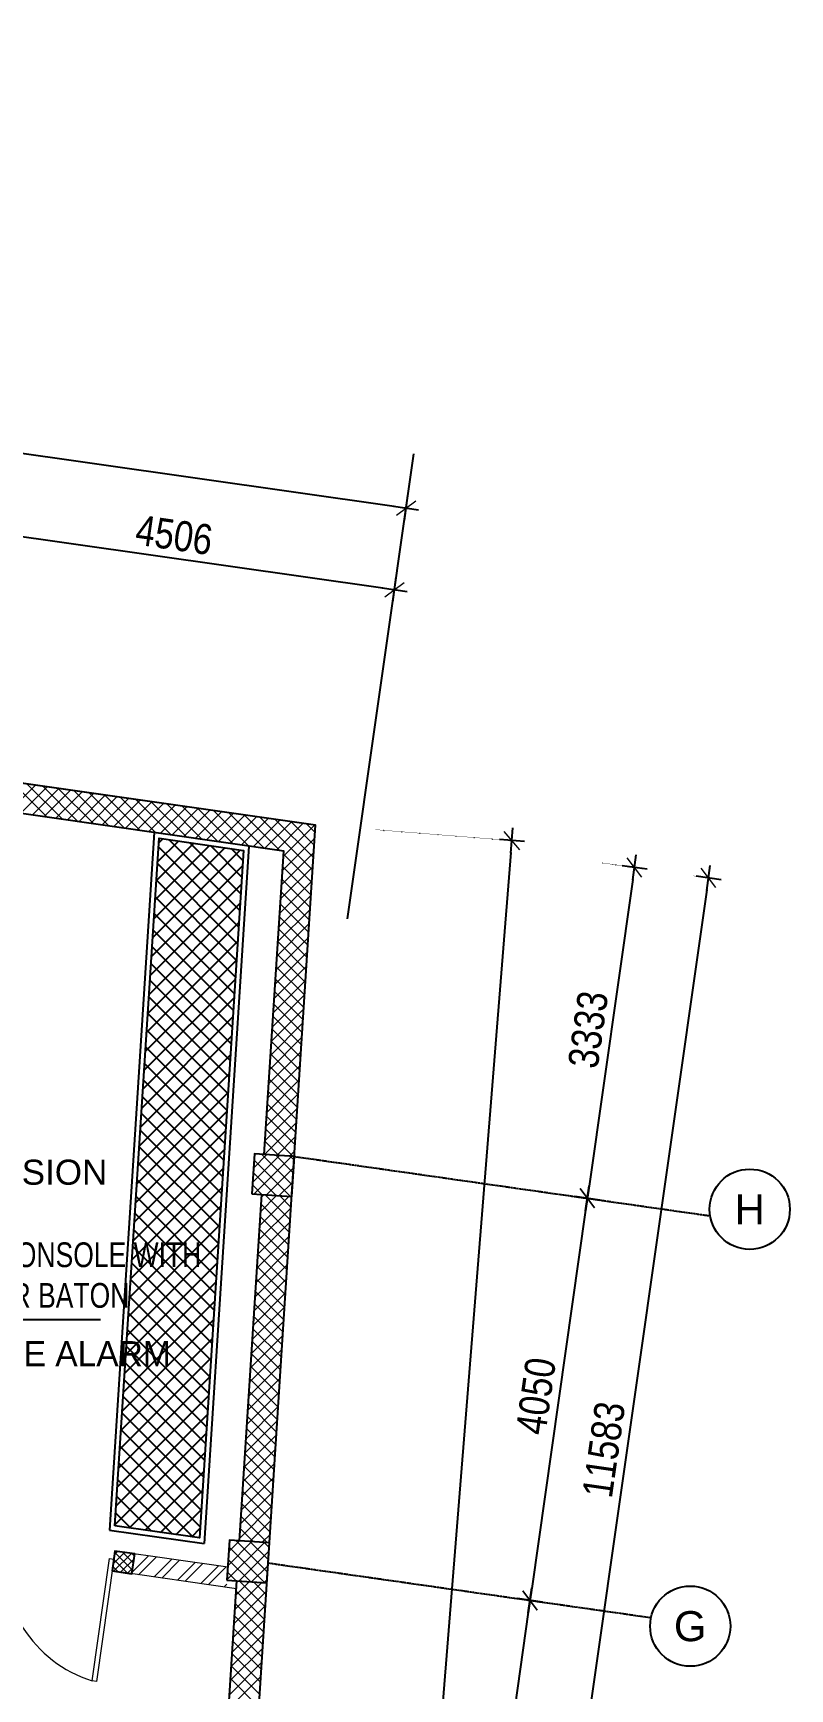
# Model space of a CAD drawing. Header units: inches. Extents: x 1217570 to 1674444, y 326920 to 480291.
# Drawn here: x 1563349 to 1570897, y 358889 to 375402 of the extents above; entities that cross this region are included whole.
import ezdxf
from ezdxf.enums import TextEntityAlignment as Align

# ---------------------------------------------------------------- set-up
doc = ezdxf.new("R2010")
doc.units = ezdxf.units.IN
doc.header["$MEASUREMENT"] = 0
doc.linetypes.add('CENTER', pattern=[50.8, 31.75, -6.35, 6.35, -6.35])
doc.linetypes.add('DOT2', pattern=[3.175, 0, -3.175])
for name, color, linetype in [('01- Low voltage', 7, 'Continuous'), ('A-WALL', 50, 'Continuous'), ('Axis', 9, 'CENTER'), ('dim-axis', 254, 'Continuous'), ('FFNEW', 252, 'Continuous'), ('FI-AL', 31, 'Continuous'), ('S-COL', 210, 'Continuous'), ('S-WALL', 1, 'Continuous'), ('SPEAK', 71, 'Continuous'), ('TEXT', 181, 'Continuous'), ('TRENCH', 8, 'Continuous')]:
    doc.layers.add(name, color=color, linetype=linetype)
for name, color, linetype, lineweight in [('A-BLOCK', 43, 'Continuous', 13), ('A-DOOR', 10, 'Continuous', 15), ('A-GLASS', 4, 'Continuous', 5), ('A-HATCH CONCRETE', 254, 'Continuous', 5), ('wall hatch', 252, 'Continuous', 0)]:
    doc.layers.add(name, color=color, linetype=linetype, lineweight=lineweight)
doc.styles.add('ARIAL', font='ARIALN.TTF')
doc.styles.add('M1', font='multplno.shx', dxfattribs={"height": 0.2})
doc.styles.add('style1', font='arial.ttf')
doc.dimstyles.new('DIM-100', dxfattribs={"dimscale": 150, "dimtxt": 2, "dimasz": 1, "dimexe": 0.75, "dimexo": 1, "dimgap": 0.5, "dimtad": 1, "dimdec": 0, "dimzin": 11, "dimdsep": 46, "dimtxsty": 'ARIAL', "dimblk": 'R', "dimcen": 2.5, "dimdle": 1, "dimclrd": 256, "dimclre": 256, "dimclrt": 256, "dimazin": 0, "dimtfac": 1, "dimtdec": 0, "dimtix": 1, "dimtmove": 2, "dimatfit": 3, "dimldrblk": 'R', "dimtolj": 1, "dimtzin": 3, "dimlwd": -1, "dimlwe": 13, "dimarcsym": 0})

# ---------------------------------------------------------------- blocks, each defined once
blk = doc.blocks.new('R')
for p, q in [((-1.05, 0), (1.05, 0)), ((0, -1.05), (0, 1.05))]:
    blk.add_line(p, q)
at = {"color": 4, "lineweight": 13}
blk.add_line((-0.71, -0.71), (0.71, 0.71), dxfattribs=at)
blk = doc.blocks.new('*D151')
at = {"layer": 'Defpoints', "color": 0, "transparency": 16777216}
for p in [(1472526, 590047), (1472055, 586747), (1472522, 586681)]:
    blk.add_point(p, dxfattribs=at)
at = {"layer": 'dim-axis', "color": 251, "linetype": 'DOT2', "lineweight": 13, "transparency": 16777216}
for p, q in [((1472675, 590025), (1473104, 589964)), ((1472204, 586726), (1472633, 586665))]:
    blk.add_line(p, q, dxfattribs=at)
at = {"layer": 'dim-axis', "color": 251, "transparency": 16777216}
blk.add_line((1472976, 589861), (1472539, 586800), dxfattribs=at)
at = {"layer": 'dim-axis', "color": 251, "transparency": 16777216, "xscale": 120, "yscale": 120, "zscale": 120}
for p, rotation in [((1472993, 589980), 81.87732561324607), ((1472522, 586681), 261.8773256132461)]:
    blk.add_blockref('R', p, dxfattribs=dict(at, rotation=rotation))
at = {"layer": 'dim-axis', "color": 251, "transparency": 16777216, "insert": (1472531, 588363), "char_height": 300, "attachment_point": 5, "rotation": 81.8773, "style": 'ARIAL'}
blk.add_mtext('\\A1;3333', dxfattribs=at)
blk = doc.blocks.new('*D152')
at = {"layer": 'Defpoints', "color": 0, "transparency": 16777216}
for p in [(1472055, 586747), (1471950, 582671), (1471950, 582671)]:
    blk.add_point(p, dxfattribs=at)
at = {"layer": 'dim-axis', "color": 251, "linetype": 'DOT2', "lineweight": 13, "transparency": 16777216}
for p, q in [((1472204, 586726), (1472633, 586665)), ((1471801, 582693), (1471838, 582687))]:
    blk.add_line(p, q, dxfattribs=at)
at = {"layer": 'dim-axis', "color": 251, "transparency": 16777216}
blk.add_line((1472505, 586562), (1471967, 582790), dxfattribs=at)
at = {"layer": 'dim-axis', "color": 251, "transparency": 16777216, "xscale": 120, "yscale": 120, "zscale": 120}
for p, rotation in [((1472522, 586681), 81.87732904779527), ((1471950, 582671), 261.8773290477953)]:
    blk.add_blockref('R', p, dxfattribs=dict(at, rotation=rotation))
at = {"layer": 'dim-axis', "color": 251, "transparency": 16777216, "insert": (1472010, 584708), "char_height": 300, "attachment_point": 5, "rotation": 81.8773, "style": 'ARIAL'}
blk.add_mtext('\\A1;4050', dxfattribs=at)
blk = doc.blocks.new('*D153')
at = {"layer": 'Defpoints', "color": 0, "transparency": 16777216}
for p in [(1471950, 582671), (1471356, 578514), (1471356, 578514)]:
    blk.add_point(p, dxfattribs=at)
at = {"layer": 'dim-axis', "color": 251, "linetype": 'DOT2', "lineweight": 13, "transparency": 16777216}
for p, q in [((1472098, 582650), (1472061, 582656)), ((1471505, 578492), (1471468, 578498))]:
    blk.add_line(p, q, dxfattribs=at)
at = {"layer": 'dim-axis', "color": 251, "transparency": 16777216}
blk.add_line((1471933, 582553), (1471373, 578632), dxfattribs=at)
at = {"layer": 'dim-axis', "color": 251, "transparency": 16777216, "xscale": 120, "yscale": 120, "zscale": 120}
for p, rotation in [((1471950, 582671), 81.87732904779527), ((1471356, 578514), 261.8773290477953)]:
    blk.add_blockref('R', p, dxfattribs=dict(at, rotation=rotation))
at = {"layer": 'dim-axis', "color": 251, "transparency": 16777216, "insert": (1471427, 580625), "char_height": 300, "attachment_point": 5, "rotation": 81.8773, "style": 'ARIAL'}
blk.add_mtext('\\A1;4200', dxfattribs=at)
blk = doc.blocks.new('*D156')
at = {"layer": 'Defpoints', "color": 0, "transparency": 16777216}
for p in [(1420642, 597441), (1470715, 593565), (1470260, 590370)]:
    blk.add_point(p, dxfattribs=at)
at = {"layer": 'dim-axis', "color": 251, "linetype": 'DOT2', "lineweight": 13, "transparency": 16777216}
for p, q in [((1420663, 597590), (1421113, 600748)), ((1470281, 590519), (1470731, 593676))]:
    blk.add_line(p, q, dxfattribs=at)
at = {"layer": 'dim-axis', "color": 251, "transparency": 16777216}
blk.add_line((1421216, 600619), (1470596, 593582), dxfattribs=at)
at = {"layer": 'dim-axis', "color": 251, "transparency": 16777216, "xscale": 120, "yscale": 120, "zscale": 120}
for p, rotation in [((1421097, 600636), 171.8890881608404), ((1470715, 593565), 351.8890881608405)]:
    blk.add_blockref('R', p, dxfattribs=dict(at, rotation=rotation))
at = {"layer": 'dim-axis', "color": 251, "transparency": 16777216, "insert": (1445938, 597327), "char_height": 300, "attachment_point": 5, "rotation": 351.8891, "style": 'ARIAL'}
blk.add_mtext('\\A1;50119', dxfattribs=at)
blk = doc.blocks.new('*D157')
at = {"layer": 'Defpoints', "color": 0, "transparency": 16777216}
for p in [(1473731, 589875), (1472094, 578408), (1472094, 578408)]:
    blk.add_point(p, dxfattribs=at)
at = {"layer": 'dim-axis', "color": 251, "linetype": 'DOT2', "lineweight": 13, "transparency": 16777216}
for p, q in [((1473582, 589896), (1473620, 589891)), ((1471946, 578429), (1471983, 578424))]:
    blk.add_line(p, q, dxfattribs=at)
at = {"layer": 'dim-axis', "color": 251, "transparency": 16777216}
blk.add_line((1473714, 589756), (1472111, 578527), dxfattribs=at)
at = {"layer": 'dim-axis', "color": 251, "transparency": 16777216, "xscale": 120, "yscale": 120, "zscale": 120}
for p, rotation in [((1473731, 589875), 81.87726641554076), ((1472094, 578408), 261.8772664155408)]:
    blk.add_blockref('R', p, dxfattribs=dict(at, rotation=rotation))
at = {"layer": 'dim-axis', "color": 251, "transparency": 16777216, "insert": (1472687, 584174), "char_height": 300, "attachment_point": 5, "rotation": 81.8773, "style": 'ARIAL'}
blk.add_mtext('\\A1;11583', dxfattribs=at)
blk = doc.blocks.new('*D184')
at = {"layer": 'Defpoints', "color": 0, "transparency": 16777216}
for p in [(1466332, 594741), (1470599, 592751), (1470462, 591787)]:
    blk.add_point(p, dxfattribs=at)
at = {"layer": 'dim-axis', "color": 251, "linetype": 'DOT2', "lineweight": 13, "transparency": 16777216}
for p, q in [((1466311, 594592), (1466123, 593276)), ((1470483, 591935), (1470615, 592862))]:
    blk.add_line(p, q, dxfattribs=at)
at = {"layer": 'dim-axis', "color": 251, "transparency": 16777216}
blk.add_line((1466257, 593371), (1470481, 592768), dxfattribs=at)
at = {"layer": 'dim-axis', "color": 251, "transparency": 16777216, "xscale": 120, "yscale": 120, "zscale": 120}
for p, rotation in [((1466139, 593388), 171.8736112541112), ((1470599, 592751), 351.8736112541112)]:
    blk.add_blockref('R', p, dxfattribs=dict(at, rotation=rotation))
at = {"layer": 'dim-axis', "color": 251, "transparency": 16777216, "insert": (1468401, 593295), "char_height": 300, "attachment_point": 5, "rotation": 351.8736, "style": 'ARIAL'}
blk.add_mtext('\\A1;4506', dxfattribs=at)
blk = doc.blocks.new('*D183')
at = {"layer": 'Defpoints', "color": 0, "transparency": 16777216}
for p in [(1470260, 590369), (1468019, 562459), (1469530, 562337)]:
    blk.add_point(p, dxfattribs=at)
at = {"layer": 'dim-axis', "color": 251, "linetype": 'DOT2', "lineweight": 13, "transparency": 16777216}
for p, q in [((1470409, 590357), (1471882, 590239)), ((1468169, 562447), (1469642, 562328))]:
    blk.add_line(p, q, dxfattribs=at)
at = {"layer": 'dim-axis', "color": 251, "transparency": 16777216}
blk.add_line((1471760, 590128), (1469539, 562457), dxfattribs=at)
at = {"layer": 'dim-axis', "color": 251, "transparency": 16777216, "xscale": 120, "yscale": 120, "zscale": 120}
for p, rotation in [((1471770, 590248), 85.410651128382), ((1469530, 562337), 265.410651128382)]:
    blk.add_blockref('R', p, dxfattribs=dict(at, rotation=rotation))
at = {"layer": 'dim-axis', "color": 251, "transparency": 16777216, "insert": (1470422, 576311), "char_height": 300, "attachment_point": 5, "rotation": 85.4107, "style": 'ARIAL'}
blk.add_mtext('\\A1;28000', dxfattribs=at)
blk = doc.blocks.new('SDGTFHHD')
at = {"layer": 'A-HATCH CONCRETE'}
h = blk.add_hatch(dxfattribs=at)
h.set_pattern_fill('ANSI37', color=254, scale=750)
h.set_pattern_definition([(45, (1337614.36, 312749.915), (-66.29126, 66.29126), []), (135, (1337614.36, 312749.915), (-66.29126, -66.29126), [])])
h.paths.add_polyline_path([(1396088, 745503), (1396487, 745477), (1396513, 745876), (1396114, 745902)])
h = blk.add_hatch(dxfattribs=at)
h.set_pattern_fill('ANSI37,_O', color=254, scale=450)
h.set_pattern_definition([(45, (1337614.356, 312749.915), (-39.7747564, 39.7747564), []), (135, (1337614.356, 312749.915), (-39.7747564, -39.7747564), [])])
h.paths.add_polyline_path([(1394921, 741912), (1394723, 741940), (1394695, 741742), (1394893, 741714)])
h = blk.add_hatch(dxfattribs=at)
h.set_pattern_fill('ANSI37', color=254, scale=750)
h.set_pattern_definition([(45, (1337613.4, 312751.94), (-66.29126, 66.29126), []), (135, (1337613.4, 312751.94), (-66.29126, -66.29126), [])])
h.paths.add_polyline_path([(1395840, 741650), (1396239, 741625), (1396265, 742024), (1395866, 742050)])
at = {"layer": 'TRENCH'}
h = blk.add_hatch(dxfattribs=at)
h.set_pattern_fill('ANSI37', color=254, scale=1000)
h.set_pattern_definition([(45, (827864.47, 316834.77), (-88.388348, 88.388348), []), (135, (827864.47, 316834.77), (-88.388348, -88.388348), [])])
h.paths.add_polyline_path([(1396007, 748928), (1395163, 749049), (1394723, 742192), (1395567, 742072)])
at = {"layer": 'wall hatch', "ltscale": 500}
h = blk.add_hatch(dxfattribs=at)
h.set_pattern_fill('ANSI32', color=254, scale=500)
h.set_pattern_definition([(45, (1337586.07, 312551.9), (-132.58252, 132.58252), []), (45, (1337674.46, 312551.9), (-132.58252, 132.58252), [])])
h.paths.add_polyline_path([(1390043, 742406), (1390071, 742604), (1388388, 742844), (1388360, 742646)])
h.paths.add_polyline_path([(1394922, 741912), (1394894, 741714), (1395837, 741580), (1395849, 741780)])
h.paths.add_polyline_path([(1392320, 742081), (1392348, 742279), (1390269, 742575), (1390241, 742377)])
at = {"layer": 'A-BLOCK', "color": 254, "ltscale": 100}
for p, q in [((1394696, 741742), (1394724, 741940)), ((1395849, 741779), (1394724, 741940)), ((1395935, 741565), (1394696, 741742))]:
    blk.add_line(p, q, dxfattribs=at)
at = {"layer": 'A-DOOR', "color": 254}
blk.add_line((1394669, 741866), (1394713, 741860), dxfattribs=at)
blk.add_lwpolyline([(1394706, 741817), (1394713, 741860), (1394539, 740641), (1394495, 740647), (1394669, 741866)], dxfattribs=at)
blk.add_arc((1394874, 741850), 1262, 172.4127, 252.4996, dxfattribs=at)
at = {"layer": 'A-HATCH CONCRETE', "color": 254, "linetype": 'Continuous'}
for p, q in [((1393666, 749313), (1393931, 749578)), ((1394048, 749259), (1393694, 749612)), ((1393782, 749296), (1394047, 749562)), ((1394202, 749236), (1393849, 749590)), ((1393898, 749280), (1394163, 749545)), ((1394357, 749214), (1394003, 749568)), ((1394014, 749263), (1394279, 749529)), ((1394512, 749192), (1394158, 749546)), ((1394666, 749170), (1394313, 749524)), ((1394130, 749247), (1394395, 749512)), ((1394246, 749230), (1394511, 749495)), ((1394362, 749214), (1394627, 749479)), ((1394821, 749148), (1394467, 749502)), ((1394478, 749197), (1394743, 749462)), ((1394594, 749181), (1394859, 749446)), ((1394975, 749126), (1394622, 749480)), ((1394710, 749164), (1394975, 749429)), ((1395130, 749104), (1394777, 749458)), ((1394826, 749147), (1395091, 749413)), ((1395285, 749082), (1394931, 749435)), ((1394942, 749131), (1395207, 749396)), ((1395058, 749114), (1395323, 749380)), ((1395439, 749060), (1395086, 749413)), ((1395174, 749098), (1395439, 749363)), ((1395594, 749038), (1395241, 749391)), ((1395749, 749016), (1395395, 749369)), ((1395290, 749081), (1395555, 749346)), ((1395406, 749065), (1395671, 749330)), ((1395522, 749048), (1395787, 749313)), ((1395903, 748994), (1395550, 749347)), ((1395638, 749032), (1395903, 749297)), ((1396058, 748972), (1395705, 749325)), ((1395754, 749015), (1396019, 749280)), ((1396213, 748950), (1395859, 749303)), ((1395870, 748998), (1396135, 749264)), ((1395986, 748982), (1396251, 749247)), ((1396367, 748927), (1396014, 749281)), ((1396102, 748965), (1396367, 749230)), ((1396696, 748732), (1396169, 749259)), ((1396218, 748949), (1396483, 749214)), ((1396704, 748856), (1396323, 749237)), ((1396334, 748932), (1396599, 749197)), ((1396712, 748981), (1396478, 749215)), ((1396720, 749106), (1396633, 749193)), ((1396395, 748727), (1396716, 749049)), ((1396404, 748869), (1396715, 749181)), ((1396386, 748586), (1396707, 748907)), ((1396688, 748607), (1396405, 748890)), ((1396376, 748444), (1396698, 748765)), ((1396680, 748483), (1396397, 748765)), ((1396367, 748302), (1396689, 748624)), ((1396672, 748358), (1396389, 748641)), ((1396358, 748161), (1396680, 748482)), ((1396656, 748109), (1396373, 748391)), ((1396664, 748233), (1396381, 748516)), ((1396349, 748019), (1396670, 748340)), ((1396648, 747984), (1396365, 748267)), ((1396331, 747736), (1396652, 748057)), ((1396340, 747877), (1396661, 748199)), ((1396640, 747860), (1396357, 748142)), ((1396322, 747594), (1396643, 747915)), ((1396624, 747611), (1396341, 747893)), ((1396632, 747735), (1396349, 748018)), ((1396313, 747452), (1396634, 747774)), ((1396616, 747486), (1396333, 747768)), ((1396304, 747311), (1396625, 747632)), ((1396608, 747361), (1396325, 747644)), ((1396295, 747169), (1396616, 747490)), ((1396592, 747112), (1396309, 747395)), ((1396600, 747237), (1396317, 747519)), ((1396286, 747027), (1396607, 747349)), ((1396584, 746988), (1396301, 747270)), ((1396267, 746744), (1396589, 747065)), ((1396277, 746886), (1396598, 747207)), ((1396576, 746863), (1396293, 747145)), ((1396258, 746602), (1396580, 746924)), ((1396560, 746614), (1396277, 746896)), ((1396568, 746738), (1396285, 747021)), ((1396249, 746461), (1396571, 746782)), ((1396552, 746489), (1396269, 746772)), ((1396240, 746319), (1396561, 746640)), ((1396544, 746365), (1396261, 746647)), ((1396231, 746177), (1396552, 746499)), ((1396528, 746115), (1396245, 746398)), ((1396536, 746240), (1396253, 746522)), ((1396222, 746036), (1396543, 746357)), ((1396520, 745991), (1396237, 746273)), ((1396214, 745895), (1396534, 746215)), ((1396501, 745877), (1396229, 746149)), ((1396339, 745887), (1396525, 746074)), ((1396218, 745895), (1396213, 745900)), ((1396359, 745886), (1396221, 746024)), ((1396463, 745879), (1396516, 745932)), ((1396168, 745186), (1396460, 745479)), ((1396177, 745327), (1396336, 745487)), ((1396464, 745119), (1396181, 745401)), ((1396186, 745469), (1396211, 745495)), ((1396472, 745243), (1396221, 745494)), ((1396480, 745368), (1396363, 745485)), ((1396158, 745044), (1396480, 745365)), ((1396456, 744994), (1396173, 745277)), ((1396140, 744761), (1396462, 745082)), ((1396149, 744902), (1396471, 745224)), ((1396448, 744869), (1396165, 745152)), ((1396131, 744619), (1396452, 744940)), ((1396432, 744620), (1396149, 744903)), ((1396440, 744745), (1396157, 745027)), ((1396122, 744477), (1396443, 744799)), ((1396424, 744496), (1396141, 744778)), ((1396113, 744336), (1396434, 744657)), ((1396416, 744371), (1396133, 744654)), ((1396104, 744194), (1396425, 744515)), ((1396400, 744122), (1396117, 744404)), ((1396408, 744246), (1396125, 744529)), ((1396095, 744053), (1396416, 744374)), ((1396392, 743997), (1396109, 744280)), ((1396077, 743769), (1396398, 744090)), ((1396086, 743911), (1396407, 744232)), ((1396384, 743873), (1396101, 744155)), ((1396068, 743628), (1396389, 743949)), ((1396368, 743624), (1396086, 743906)), ((1396376, 743748), (1396093, 744031)), ((1396059, 743486), (1396380, 743807)), ((1396360, 743499), (1396078, 743781)), ((1396049, 743344), (1396371, 743665)), ((1396352, 743374), (1396070, 743657)), ((1396040, 743203), (1396362, 743524)), ((1396344, 743250), (1396062, 743532)), ((1396031, 743061), (1396353, 743382)), ((1396328, 743001), (1396046, 743283)), ((1396336, 743125), (1396054, 743408)), ((1396013, 742778), (1396334, 743099)), ((1396022, 742919), (1396343, 743240)), ((1396320, 742876), (1396038, 743158)), ((1396004, 742636), (1396325, 742957)), ((1396312, 742751), (1396030, 743034)), ((1395995, 742494), (1396316, 742815)), ((1396296, 742502), (1396014, 742785)), ((1396304, 742627), (1396022, 742909)), ((1395986, 742353), (1396307, 742674)), ((1396288, 742378), (1396006, 742660)), ((1395977, 742211), (1396298, 742532)), ((1396280, 742253), (1395998, 742535)), ((1395968, 742069), (1396289, 742390)), ((1396242, 742025), (1395982, 742286)), ((1396272, 742128), (1395990, 742411)), ((1396101, 742035), (1395974, 742162)), ((1396068, 742037), (1396280, 742249)), ((1396192, 742029), (1396271, 742107)), ((1395860, 741961), (1395861, 741962)), ((1395864, 742006), (1395863, 742007)), ((1395941, 742043), (1395943, 742045)), ((1395961, 742042), (1395959, 742044)), ((1395851, 741820), (1395851, 741820)), ((1395855, 741882), (1395855, 741883)), ((1395841, 741677), (1395842, 741678)), ((1395847, 741758), (1395847, 741758)), ((1395922, 741361), (1396190, 741628)), ((1395931, 741503), (1396065, 741636)), ((1395940, 741644), (1395940, 741644)), ((1396224, 741381), (1395962, 741643)), ((1396232, 741506), (1396104, 741634)), ((1395913, 741219), (1396234, 741540)), ((1396216, 741257), (1395934, 741539)), ((1395904, 741078), (1396225, 741398)), ((1396200, 741008), (1395918, 741290)), ((1396208, 741132), (1395926, 741414)), ((1395886, 740794), (1396207, 741115)), ((1395895, 740936), (1396216, 741256)), ((1396192, 740883), (1395910, 741165)), ((1395877, 740653), (1396198, 740973)), ((1396184, 740758), (1395902, 741040)), ((1395868, 740511), (1396188, 740832)), ((1396168, 740509), (1395886, 740791)), ((1396176, 740634), (1395894, 740916)), ((1395859, 740369), (1396179, 740690)), ((1396160, 740384), (1395878, 740667))]:
    blk.add_line(p, q, dxfattribs=at)
at = {"layer": 'S-COL', "color": 254, "linetype": 'ByBlock'}
for points in [[(1396088, 745503), (1396487, 745477), (1396513, 745876), (1396114, 745902)], [(1395840, 741650), (1396239, 741625), (1396265, 742024), (1395866, 742050)]]:
    blk.add_lwpolyline(points, close=True, dxfattribs=at)
at = {"layer": 'S-COL', "color": 254}
blk.add_lwpolyline([(1394921, 741912), (1394723, 741940), (1394695, 741742), (1394893, 741714), (1394921, 741912)], close=True, dxfattribs=at)
at = {"layer": 'S-WALL', "color": 254}
for points in [[(1347098, 756262), (1347098, 756262), (1344803, 721237), (1394933, 721237), (1396724, 749180), (1382759, 751173)], [(1396213, 745895), (1396407, 748922), (1392864, 749428)], [(1395966, 742043), (1396187, 745496)], [(1395697, 737842), (1395940, 741644)]]:
    blk.add_lwpolyline(points, dxfattribs=at)
at = {"layer": 'TRENCH', "color": 254}
for p, q in [((1395116, 749106), (1394670, 742149)), ((1396060, 748971), (1395613, 742016)), ((1394670, 742149), (1395613, 742016))]:
    blk.add_line(p, q, dxfattribs=at)
blk.add_lwpolyline([(1394723, 742192), (1395163, 749049), (1396007, 748928), (1395567, 742072)], close=True, dxfattribs=at)
at = {"layer": 'TEXT', "color": 254, "ltscale": 0.5, "style": 'style1'}
blk.add_text('HIGH TENSION', height=250, dxfattribs=at).set_placement((1392125, 745594))
blk = doc.blocks.new('A$C1B1E2F85')
at = {"layer": 'FI-AL', "color": 252, "style": 'M1'}
blk.add_text('ADDRESSABLE  FIRE ALARM', height=250, dxfattribs=at).set_placement((40148, 20024))
blk = doc.blocks.new('A$C1E6F456C')
at = {"layer": 'A-WALL', "color": 252}
blk.add_line((40937, 19064), (43922, 19064), dxfattribs=at)
at = {"layer": 'SPEAK', "color": 252, "style": 'M1', "width": 0.8}
for s, p in [('MICROPHONE CONSOLE WITH ', (40992, 19586, 0)), (' ZONE SELECTOR BATON', (40920, 19181, 0))]:
    blk.add_text(s, height=247, dxfattribs=at).set_placement(p)
blk = doc.blocks.new('SGSR')
at = {"layer": 'Axis', "color": 254, "linetype": 'Continuous', "ltscale": 0.5}
blk.add_line((1470131, 589469), (1470792.7, 594104.7), dxfattribs=at)
at = {"layer": 'Axis', "color": 254, "ltscale": 0.5}
for p, q in [((1469599, 587098), (1473733.4, 586507.9)), ((1469339.1, 583044), (1473161.2, 582498.5))]:
    blk.add_line(p, q, dxfattribs=at)
at = {"layer": 'Axis', "color": 254, "linetype": 'Continuous'}
for centre in [(1474142.1, 586571.3), (1473548.5, 582413.6)]:
    blk.add_circle(centre, 400, dxfattribs=at)
at = {"layer": 'S-WALL', "color": 254}
blk.add_lwpolyline([(1417889.2, 562458.6), (1468019.2, 562458.6), (1469810.8, 590401.2), (1420184.3, 597484.1)], close=True, dxfattribs=at)
at = {"layer": 'Axis', "color": 254, "linetype": 'Continuous', "style": 'style1'}
for s, p in [('H', (1474142.1, 586571.3)), ('G', (1473548.5, 582413.6))]:
    blk.add_text(s, height=300, dxfattribs=at).set_placement(p, align=Align.MIDDLE)
at = {"layer": 'dim-axis', "color": 254}
for p1, p2, distance, picture, middle in [((1420641.6, 597441.4), (1470259.6, 590370.1), 3227.1, '*D156', (1445938.1, 597326.5)), ((1470259.6, 590369.1), (1468019.2, 562458.6), 1515.3, '*D183', (1470422.4, 576310.8)), ((1472526, 590046.6), (1472055.2, 586747.4), 471.4, '*D151', (1472531.4, 588362.6)), ((1473731, 589874.6), (1472094.4, 578408.2), 0, '*D157', (1472686.8, 584173.7))]:
    dim = blk.add_aligned_dim(p1=p1, p2=p2, distance=distance, dimstyle='DIM-100', override={"dimasz": 0.8, "dimclrd": 251, "dimclre": 251, "dimclrt": 251}, dxfattribs=at)
    dim.commit()
    dim.dimension.update_dxf_attribs({"geometry": picture, "text_midpoint": middle})
for base, p1, p2, angle, picture, middle in [((1470599.5, 592750.8), (1466331.7, 594740.6), (1470461.8, 591786.8), 171.87361, '*D184', (1468401.3, 593295.2)), ((1471949.6, 582671.4), (1472055.2, 586747.4), (1471949.6, 582671.4), 81.87733, '*D152', (1472009.8, 584708.4)), ((1471356.1, 578513.6), (1471949.6, 582671.4), (1471356.1, 578513.6), 81.87733, '*D153', (1471427, 580624.7))]:
    dim = blk.add_linear_dim(base=base, p1=p1, p2=p2, angle=angle, dimstyle='DIM-100', override={"dimasz": 0.8, "dimclrd": 251, "dimclre": 251, "dimclrt": 251}, dxfattribs=at)
    dim.commit()
    dim.dimension.update_dxf_attribs({"geometry": picture, "text_midpoint": middle})

msp = doc.modelspace()

# ---------------------------------------------------------------- block references
at = {"layer": '01- Low voltage', "color": 252, "linetype": 'Continuous', "ltscale": 100}
msp.add_blockref('A$C1B1E2F85', (1519911, 342083), dxfattribs=at)
at = {"layer": 'A-GLASS', "linetype": 'Continuous', "ltscale": 100}
msp.add_blockref('A$C1E6F456C', (1520100, 343509), dxfattribs=at)
at = {"layer": 'FFNEW', "color": 6, "linetype": 'Continuous'}
for name, p in [('SGSR', (96355, -222899)), ('SDGTFHHD', (169442, -381677))]:
    msp.add_blockref(name, p, dxfattribs=at)

doc.saveas('drawing.dxf')
